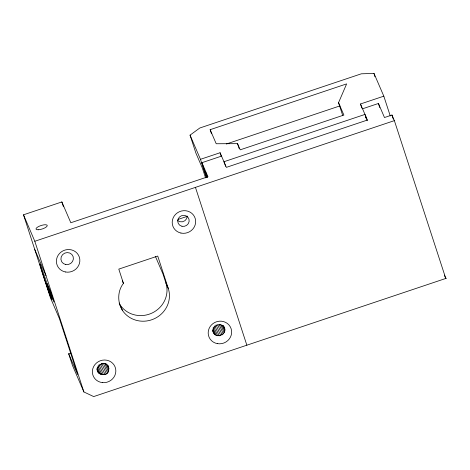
<?xml version="1.0" encoding="UTF-8"?>
<svg xmlns="http://www.w3.org/2000/svg" width="470" height="470" viewBox="0 0 470 470"><rect width="100%" height="100%" fill="white"/><g stroke="black" fill="none" stroke-linecap="round" stroke-linejoin="round"><path stroke-width="0.7" d="M108.746 367.205C102.378 355.267 89.835 374.596 103.776 374.608C111.337 374.026 109.751 362.07 102.507 363.563C86.022 370.859 112.465 382.921 108.171 365.86M212.769 330.768C214.355 340.339 229.342 334.305 223.685 326.339M342.789 115.714L338.547 102.695L346.631 83.889L210.149 129.679L211.488 133.791M123.434 283.363C117.394 291.042 117.265 302.398 122.523 310.535A25.621 24.352 -23.3 0 0 154.671 318.572A25.621 24.352 -23.3 0 0 168.307 288.521L157.732 256.056L118.793 269.11L123.434 283.363L122.3 280.737M205.566 177.883L202.394 168.137L195.849 152.95L190.05 135.137L199.803 128.005L361.342 73.808L374.003 73.42L383.814 96.162L390.27 115.99M226.34 144.008L339.963 105.885M70.541 353.111L68.673 353.74L77.632 374.549L59.414 318.619L50.454 297.81L23.5 214.808L61.858 201.941L70.817 222.751L207.969 176.738L201.918 162.696L221.535 156.116M361.824 108.1L360.484 103.987L383.814 96.162M190.05 135.137L200.467 159.318L220.078 152.738L226.376 167.361L367.399 120.05L360.484 103.987M362.552 108.793L378.432 103.471L384.489 117.535L391.957 115.027L394.371 120.637L445.777 278.452L93.689 396.58L83.895 391.957L72.509 365.525L68.673 353.74M23.5 214.808L34.809 241.269L394.371 120.637M177.96 219.455L187.583 216.224M446.5 278.205L445.777 278.452L444.344 275.12M338.547 102.695L343.876 115.056L240.205 149.836L237.544 143.656L216.206 143.744L210.149 129.679M224.554 328.354C222.392 321.392 210.965 325.281 213.345 332.114M365.877 117.359L366.277 118.287M119.174 303.003L122.523 310.535M99.029 364.638L103.365 374.696M98.089 365.901L101.849 374.625M97.519 367.452L100.415 374.161M223.332 325.692L223.914 327.038M223.08 325.775L224.813 329.805M222.069 325.234L224.672 331.279M220.671 324.623L224.143 332.684M219.208 324.517L223.262 333.923M217.745 324.835L222.081 334.91M216.065 324.835L220.694 335.58M214.843 325.81L219.184 335.886M213.897 327.073L217.657 335.803M213.039 327.954L216.218 335.345M212.945 329.834L214.966 334.534M212.54 330.075L213.991 333.436M155.376 256.332L162.978 273.987L165.881 282.899L168.307 288.521M107.548 365.284L108.993 368.645M106.244 364.068L108.846 370.107M104.851 363.463L108.317 371.517M103.388 363.345L107.424 372.734M101.925 363.663L106.255 373.726M100.539 364.332L104.869 374.39M97.137 368.674L99.158 373.374M97.026 369.59L98.183 372.275M34.61 249.159L45.989 275.59M225.659 166.327L223.949 161.733L364.973 114.421L367.27 120.743M207.493 177.466L205.372 171.621L206.988 176.973M391.957 115.027L393.296 119.139M378.432 103.471L379.772 107.583M237.544 143.656L239.107 148.45M220.078 152.738L221.194 156.169M201.918 162.696L206.671 177.284M200.467 159.318L206.359 177.419M195.45 187.371L246.85 345.191M61.858 201.941L63.432 206.782M34.809 241.269L83.895 391.957M374.003 73.42L374.925 76.745M365.877 117.494L366.012 118.023M165.881 282.899A25.621 24.352 -23.3 0 1 152.251 312.95A25.621 24.352 -23.3 0 1 120.097 304.913M187.248 216.159A5.781 5.493 -23.3 0 1 177.466 220.448M50.466 291.324L47.076 283.451L50.56 294.144L53.95 302.016L50.466 291.324M38.188 229.777A5.91 1.827 -18 0 0 47.235 225.876A5.91 1.827 -18 0 0 39.48 226.111A5.91 1.827 -18 0 0 38.188 229.777M180.927 233.055A11.826 11.239 -23.3 0 0 195.262 218.632A11.826 11.239 -23.3 0 0 175.61 214.314A11.826 11.239 -23.3 0 0 180.927 233.055M102.337 382.598A11.826 11.239 -23.3 0 0 115.044 366.835A11.826 11.239 -23.3 0 0 94.952 364.579A11.826 11.239 -23.3 0 0 102.337 382.598M181.978 226.282A5.781 5.493 -23.3 0 0 188.987 219.232A5.781 5.493 -23.3 0 0 179.381 217.117A5.781 5.493 -23.3 0 0 181.978 226.282M42.3 272.447A18.724 0.505 71.5 0 0 51.87 299.725A18.724 0.505 71.5 0 0 43.681 273.799A18.724 0.505 71.5 0 0 42.3 272.447M217.334 343.623A11.826 11.239 -23.3 0 0 231.128 328.724A11.826 11.239 -23.3 0 0 211.3 325.105A11.826 11.239 -23.3 0 0 217.334 343.623M65.541 271.995A11.826 11.239 -23.3 0 0 79.336 257.096A11.826 11.239 -23.3 0 0 59.508 253.477A11.826 11.239 -23.3 0 0 65.541 271.995M65.776 264.545A6.31 5.992 -23.3 0 0 73.132 256.596A6.31 5.992 -23.3 0 0 62.563 254.67A6.31 5.992 -23.3 0 0 65.776 264.545"/></g></svg>
